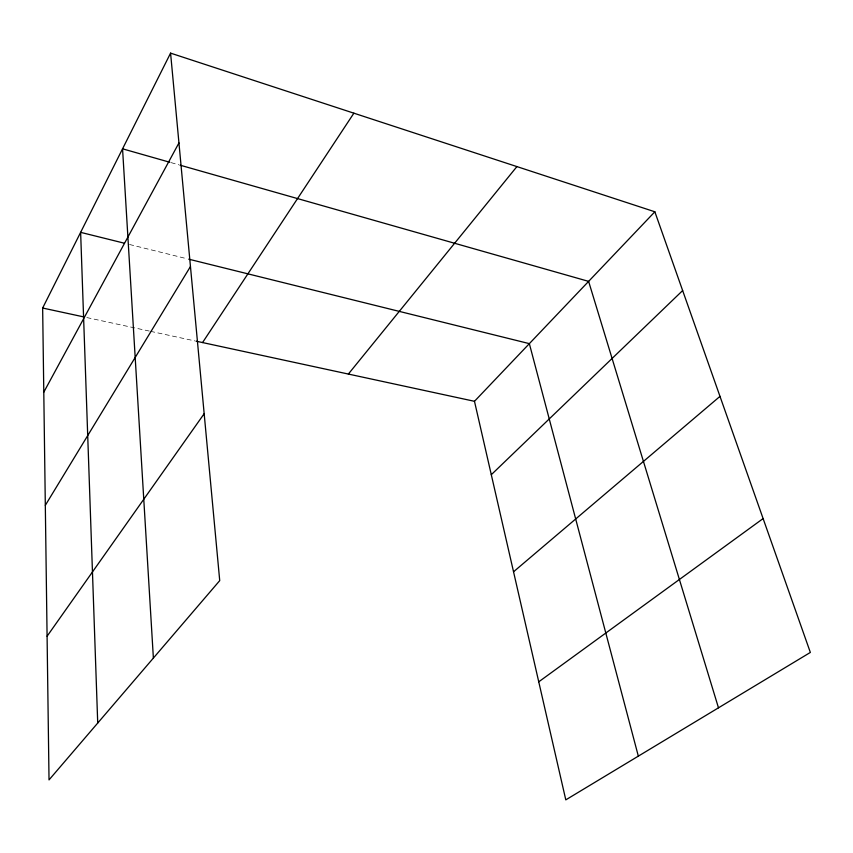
<?xml version="1.0" encoding="UTF-8"?>
<svg xmlns="http://www.w3.org/2000/svg" width="853" height="853" viewBox="0 0 853 853"><rect width="100%" height="100%" fill="white"/><g stroke="black" fill="none" stroke-linecap="round" stroke-linejoin="round"><path stroke-width="0.64" stroke-dasharray="4.26 3.2" d="M86.846 317.572L149.254 331.049M150.554 331.337L194.751 340.88M129.517 244.491L187.415 258.843M171.09 162.624L178.757 164.8"/><path stroke-width="1.28" d="M170.579 53.131L219.722 580.626L49.026 779.898L42.65 308.029L170.579 53.131L654.848 211.779L810.35 652.438L565.795 799.869L474.481 401.305L654.848 211.779M43.791 392.167L178.949 142.931M45.316 505.328L190.464 266.52M202.556 342.565L353.878 113.182M47.086 636.231L204.176 413.694M348.355 374.062L516.897 166.591M491.296 474.705L682.645 290.564M513.538 571.787L719.985 396.378M538.744 681.824L763.115 518.581M42.65 308.029L84.255 317.017M196.051 341.157L474.481 401.305M124.367 243.212L80.63 232.357L97.722 723.045M188.705 259.163L529.35 343.642L638.332 756.131M169.811 162.262L122.555 148.817L153.38 658.068M180.036 165.162L588.613 281.373L718.482 707.819"/></g></svg>
